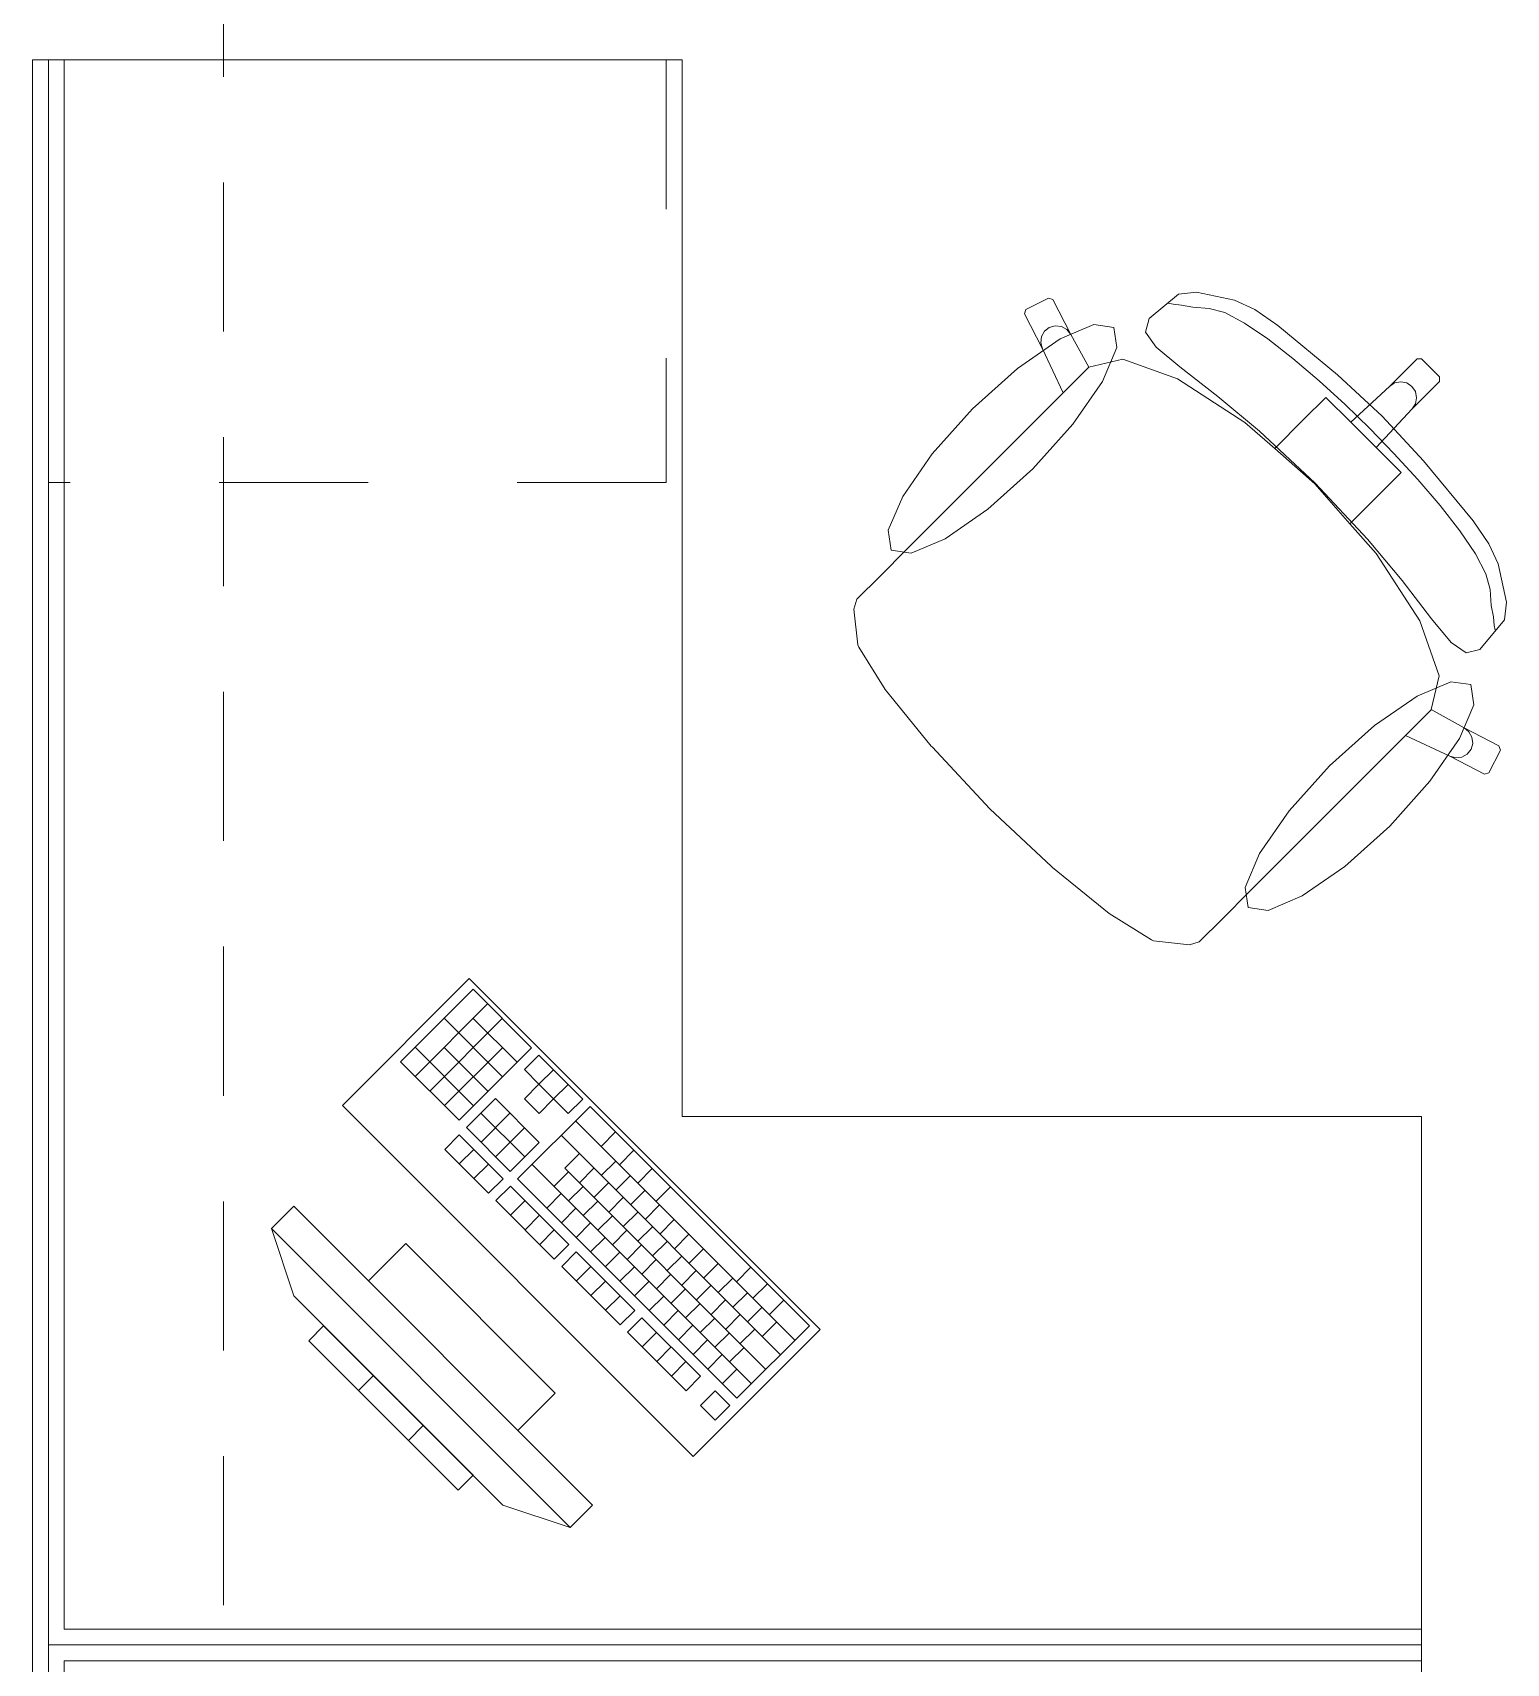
# Model space of a CAD drawing. Header units: inches. Extents: x -38 to 5698, y -33 to 92.
# Drawn here: x 215.389 to 216.785, y 34.967 to 36.511 of the extents above; entities that cross this region are included whole.
import ezdxf

# ---------------------------------------------------------------- set-up
doc = ezdxf.new("R2010")
doc.units = ezdxf.units.IN
doc.header["$MEASUREMENT"] = 0
doc.linetypes.add('Hidden Line', pattern=[0.195611, 0.141111, -0.0545])
doc.linetypes.add('Rayas', pattern=[0.282222, 0.141111, -0.141111])
doc.layers.add('08 _ STR _ EXT _ 09 Vigas', color=7, linetype='Continuous')
doc.layers.add('Interior - Mobiliario', color=7, linetype='Continuous')

msp = doc.modelspace()

# ---------------------------------------------------------------- linework, layer by layer
at = {"layer": '08 _ STR _ EXT _ 09 Vigas', "color": 251, "linetype": 'Hidden Line', "lineweight": 13}
msp.add_line((215.57, 30.2), (215.57, 39.4), dxfattribs=at)
at = {"layer": 'Interior - Mobiliario', "color": 175, "linetype": 'Continuous', "lineweight": 13}
for p, q in [((215.3891, 36.4847), (215.4191, 36.4847)), ((215.3891, 34.9997), (215.3891, 36.4847)), ((215.4191, 36.4847), (215.4191, 34.9997)), ((216.3296, 36.2486), (216.3509, 36.2594)), ((216.3509, 36.2594), (216.355, 36.258)), ((216.355, 36.258), (216.372, 36.2249)), ((216.4463, 36.24), (216.4742, 36.2632)), ((216.4689, 36.2536), (216.4644, 36.2544)), ((216.4742, 36.2632), (216.491, 36.2651)), ((216.491, 36.2651), (216.5271, 36.2573)), ((216.5271, 36.2573), (216.5463, 36.2484)), ((216.3283, 36.2445), (216.3296, 36.2486)), ((216.3452, 36.2114), (216.3283, 36.2445)), ((216.4429, 36.2271), (216.4463, 36.24)), ((216.477, 36.2528), (216.4689, 36.2536)), ((216.4877, 36.2508), (216.477, 36.2528)), ((216.5031, 36.2496), (216.4877, 36.2508)), ((216.5179, 36.2457), (216.5031, 36.2496)), ((216.5367, 36.2357), (216.5179, 36.2457)), ((216.5463, 36.2484), (216.568, 36.2335)), ((216.3443, 36.2229), (216.3471, 36.228)), ((216.3471, 36.228), (216.3517, 36.2316)), ((216.3517, 36.2316), (216.3574, 36.2332)), ((216.3574, 36.2332), (216.3632, 36.2324)), ((216.3632, 36.2324), (216.3683, 36.2296)), ((216.3683, 36.2296), (216.372, 36.2249)), ((216.372, 36.2249), (216.3893, 36.1939)), ((216.453, 36.2128), (216.4429, 36.2271)), ((216.5585, 36.2209), (216.5367, 36.2357)), ((216.568, 36.2335), (216.6247, 36.1866)), ((216.3436, 36.2171), (216.3443, 36.2229)), ((216.3452, 36.2114), (216.3436, 36.2171)), ((216.3648, 36.1697), (216.3452, 36.2114)), ((216.4752, 36.1942), (216.453, 36.2128)), ((216.5824, 36.2023), (216.5585, 36.2209)), ((216.3891, 36.1939), (216.3648, 36.1697)), ((216.3891, 36.1939), (216.3893, 36.1939)), ((216.3893, 36.1939), (216.4212, 36.2014)), ((216.4212, 36.2014), (216.4732, 36.183)), ((216.5114, 36.1663), (216.4752, 36.1942)), ((216.6071, 36.1811), (216.5824, 36.2023)), ((216.6738, 36.1758), (216.6999, 36.2019)), ((216.6999, 36.2019), (216.7042, 36.2019)), ((216.7042, 36.2019), (216.7127, 36.1933)), ((216.7213, 36.1848), (216.7127, 36.1933)), ((216.4732, 36.183), (216.537, 36.1417)), ((216.6317, 36.1586), (216.6071, 36.1811)), ((216.6247, 36.1866), (216.6669, 36.1475)), ((216.6738, 36.1758), (216.6787, 36.179)), ((216.6787, 36.179), (216.6845, 36.1801)), ((216.6845, 36.1801), (216.6902, 36.179)), ((216.6902, 36.179), (216.6951, 36.1757)), ((216.6952, 36.1544), (216.7213, 36.1805)), ((216.7213, 36.1805), (216.7213, 36.1848)), ((216.217, 36.0218), (216.3648, 36.1697)), ((216.5507, 36.1335), (216.5114, 36.1663)), ((216.5925, 36.1443), (216.6137, 36.1654)), ((216.6137, 36.1654), (216.6373, 36.1418)), ((216.6373, 36.1418), (216.6738, 36.1758)), ((216.6984, 36.1708), (216.6951, 36.1757)), ((216.6995, 36.165), (216.6984, 36.1708)), ((216.6984, 36.1593), (216.6995, 36.165)), ((216.6552, 36.1358), (216.6317, 36.1586)), ((216.6612, 36.1179), (216.6952, 36.1544)), ((216.706, 36.1053), (216.6669, 36.1475)), ((216.6952, 36.1544), (216.6984, 36.1593)), ((216.537, 36.1417), (216.5652, 36.1169)), ((216.6035, 36.0841), (216.5507, 36.1335)), ((216.5652, 36.1169), (216.5925, 36.1443)), ((216.6373, 36.1418), (216.6493, 36.1299)), ((216.6552, 36.1358), (216.678, 36.1123)), ((216.5652, 36.1169), (216.603, 36.0836)), ((216.6612, 36.1179), (216.6493, 36.1299)), ((216.6848, 36.0943), (216.6612, 36.1179)), ((216.678, 36.1123), (216.7006, 36.0877)), ((216.7529, 36.0486), (216.706, 36.1053)), ((216.6035, 36.0841), (216.6529, 36.0313)), ((216.6637, 36.0731), (216.6848, 36.0943)), ((216.7006, 36.0877), (216.7217, 36.0629)), ((216.6363, 36.0457), (216.603, 36.0836)), ((216.6363, 36.0457), (216.6637, 36.0731)), ((216.7217, 36.0629), (216.7403, 36.0391)), ((216.6611, 36.0176), (216.6363, 36.0457)), ((216.7403, 36.0391), (216.7552, 36.0173)), ((216.7678, 36.0269), (216.7529, 36.0486)), ((216.6529, 36.0313), (216.6857, 35.992)), ((216.7768, 36.0077), (216.7678, 36.0269)), ((216.1915, 35.9963), (216.217, 36.0218)), ((216.7025, 35.9538), (216.6611, 36.0176)), ((216.7552, 36.0173), (216.7651, 35.9985)), ((216.7845, 35.9716), (216.7768, 36.0077)), ((216.1695, 35.9743), (216.1915, 35.9963)), ((216.6857, 35.992), (216.7136, 35.9558)), ((216.7651, 35.9985), (216.769, 35.9837)), ((216.769, 35.9837), (216.7702, 35.9683)), ((216.1666, 35.965), (216.1695, 35.9743)), ((216.1706, 35.9311), (216.1666, 35.965)), ((216.7702, 35.9683), (216.7722, 35.9576)), ((216.7826, 35.9548), (216.7845, 35.9716)), ((216.7208, 35.9018), (216.7025, 35.9538)), ((216.7136, 35.9558), (216.7322, 35.9335)), ((216.7594, 35.9269), (216.7826, 35.9548)), ((216.7722, 35.9576), (216.773, 35.9495)), ((216.773, 35.9495), (216.7738, 35.945)), ((216.1715, 35.929), (216.1706, 35.9311)), ((216.7322, 35.9335), (216.7465, 35.9235)), ((216.1964, 35.889), (216.1715, 35.929)), ((216.7465, 35.9235), (216.7594, 35.9269)), ((216.7133, 35.8699), (216.7208, 35.9018)), ((216.24, 35.8353), (216.1964, 35.889)), ((216.7133, 35.8696), (216.6891, 35.8454)), ((216.7133, 35.8696), (216.7133, 35.8699)), ((216.7444, 35.8525), (216.7133, 35.8699)), ((216.749, 35.8489), (216.7444, 35.8525)), ((216.7775, 35.8356), (216.7444, 35.8525)), ((216.5412, 35.6976), (216.6891, 35.8454)), ((216.6891, 35.8454), (216.7308, 35.8258)), ((216.7519, 35.8438), (216.749, 35.8489)), ((216.751, 35.8323), (216.7526, 35.8379)), ((216.7526, 35.8379), (216.7519, 35.8438)), ((216.2407, 35.8345), (216.24, 35.8353)), ((216.2955, 35.7761), (216.2407, 35.8345)), ((216.7308, 35.8258), (216.7365, 35.8242)), ((216.7308, 35.8258), (216.7639, 35.8089)), ((216.7365, 35.8242), (216.7423, 35.8249)), ((216.7423, 35.8249), (216.7474, 35.8277)), ((216.7474, 35.8277), (216.751, 35.8323)), ((216.768, 35.8101), (216.7788, 35.8315)), ((216.7788, 35.8315), (216.7775, 35.8356)), ((216.7639, 35.8089), (216.768, 35.8101)), ((216.2955, 35.7761), (216.3539, 35.7213)), ((216.3539, 35.7213), (216.3547, 35.7206)), ((216.3547, 35.7206), (216.4084, 35.677)), ((216.5157, 35.672), (216.5412, 35.6976)), ((216.4084, 35.677), (216.4484, 35.6521)), ((216.4937, 35.6501), (216.5157, 35.672)), ((216.4484, 35.6521), (216.4505, 35.6512)), ((216.4505, 35.6512), (216.4845, 35.6472)), ((216.4845, 35.6472), (216.4937, 35.6501)), ((215.8061, 35.6052), (215.7375, 35.5366)), ((215.8199, 35.5913), (215.7514, 35.5228)), ((215.8615, 35.5498), (215.8061, 35.6052)), ((215.8338, 35.5775), (215.7652, 35.5089)), ((215.8341, 35.5224), (215.7787, 35.5778)), ((215.8478, 35.5361), (215.8062, 35.5776)), ((215.8066, 35.4949), (215.7512, 35.5503)), ((215.8203, 35.5086), (215.7788, 35.5502)), ((215.8339, 35.5499), (215.7791, 35.4951)), ((215.7929, 35.4812), (215.8615, 35.5498)), ((215.7375, 35.5366), (215.7929, 35.4812)), ((215.8684, 35.5429), (215.8547, 35.5292)), ((215.8547, 35.5292), (215.8685, 35.5153)), ((215.91, 35.5013), (215.8684, 35.5429)), ((215.8823, 35.529), (215.8685, 35.5153)), ((215.8685, 35.5153), (215.8548, 35.5016)), ((215.8824, 35.5015), (215.8685, 35.5153)), ((215.8961, 35.5152), (215.8824, 35.5015)), ((215.8273, 35.5017), (215.7998, 35.4743)), ((215.8688, 35.4602), (215.8273, 35.5017)), ((215.8548, 35.5016), (215.8687, 35.4877)), ((215.8687, 35.4877), (215.8824, 35.5015)), ((215.8824, 35.5015), (215.8962, 35.4876)), ((215.8962, 35.4876), (215.91, 35.5013)), ((215.8551, 35.4465), (215.8136, 35.488)), ((215.8411, 35.4879), (215.8137, 35.4604)), ((215.9169, 35.4944), (215.8483, 35.4258)), ((216.1246, 35.2867), (215.9169, 35.4944)), ((215.793, 35.4674), (215.7793, 35.4537)), ((215.8345, 35.4259), (215.793, 35.4674)), ((215.7998, 35.4743), (215.8414, 35.4328)), ((215.855, 35.474), (215.8275, 35.4466)), ((216.0972, 35.2593), (215.8895, 35.467)), ((216.1109, 35.273), (215.9032, 35.4807)), ((215.9411, 35.4702), (215.9274, 35.4565)), ((215.7793, 35.4537), (215.8208, 35.4122)), ((215.8068, 35.4536), (215.7931, 35.4399)), ((215.8414, 35.4328), (215.8688, 35.4602)), ((215.9584, 35.4529), (215.9447, 35.4391)), ((215.8207, 35.4397), (215.807, 35.426)), ((216.0697, 35.2318), (215.862, 35.4395)), ((215.9068, 35.4497), (215.893, 35.4359)), ((216.0835, 35.2455), (215.893, 35.4359)), ((215.9206, 35.4358), (215.9069, 35.4221)), ((215.9412, 35.4426), (215.9275, 35.4289)), ((215.8208, 35.4122), (215.8345, 35.4259)), ((215.8483, 35.4258), (216.056, 35.2181)), ((215.8965, 35.4325), (215.8828, 35.4188)), ((215.9345, 35.422), (215.9207, 35.4083)), ((215.9551, 35.4288), (215.9414, 35.415)), ((215.9757, 35.4355), (215.962, 35.4218)), ((215.8415, 35.419), (215.8277, 35.4053)), ((215.8277, 35.4053), (215.8831, 35.3499)), ((215.8968, 35.3636), (215.8415, 35.419)), ((215.8553, 35.4051), (215.8416, 35.3914)), ((215.8897, 35.4118), (215.876, 35.3981)), ((215.9104, 35.4186), (215.8966, 35.4049)), ((215.9483, 35.4081), (215.9346, 35.3944)), ((215.9689, 35.4149), (215.9552, 35.4012)), ((215.993, 35.4182), (215.9793, 35.4045)), ((215.6364, 35.3999), (215.6152, 35.3787)), ((215.9193, 35.117), (215.6364, 35.3999)), ((215.8691, 35.3913), (215.8554, 35.3776)), ((215.9036, 35.398), (215.8899, 35.3843)), ((215.9242, 35.4048), (215.9105, 35.3911)), ((215.9381, 35.3909), (215.9243, 35.3772)), ((215.9622, 35.3943), (215.9484, 35.3806)), ((215.9828, 35.4011), (215.9691, 35.3873)), ((215.6152, 35.3787), (215.8981, 35.0958)), ((215.6152, 35.3787), (215.6364, 35.315)), ((215.883, 35.3774), (215.8693, 35.3637)), ((215.9174, 35.3842), (215.9037, 35.3704)), ((215.9519, 35.3771), (215.9382, 35.3634)), ((215.976, 35.3804), (215.9623, 35.3667)), ((215.9966, 35.3872), (215.9829, 35.3735)), ((215.7425, 35.3645), (215.7071, 35.3292)), ((215.8839, 35.2231), (215.7425, 35.3645)), ((215.8831, 35.3499), (215.8968, 35.3636)), ((215.9313, 35.3703), (215.9175, 35.3566)), ((215.9657, 35.3632), (215.952, 35.3495)), ((215.9898, 35.3666), (215.9761, 35.3529)), ((216.0105, 35.3734), (215.9968, 35.3597)), ((216.0243, 35.3595), (216.0106, 35.3458)), ((215.9038, 35.3567), (215.8901, 35.3429)), ((215.9592, 35.3013), (215.9038, 35.3567)), ((215.9451, 35.3565), (215.9314, 35.3427)), ((215.9796, 35.3494), (215.9659, 35.3357)), ((216.0037, 35.3527), (215.99, 35.339)), ((216.0382, 35.3457), (216.0245, 35.332)), ((215.7071, 35.3292), (215.8486, 35.1877)), ((215.8901, 35.3429), (215.9454, 35.2876)), ((215.9176, 35.3428), (215.9039, 35.3291)), ((215.9315, 35.329), (215.9177, 35.3153)), ((215.959, 35.3426), (215.9452, 35.3289)), ((215.9728, 35.3288), (215.9591, 35.3151)), ((215.9934, 35.3356), (215.9797, 35.3218)), ((216.0175, 35.3389), (216.0038, 35.3252)), ((216.052, 35.3318), (216.0383, 35.3181)), ((216.0692, 35.3421), (216.0555, 35.3284)), ((215.8344, 35.117), (215.6364, 35.315)), ((215.9453, 35.3151), (215.9316, 35.3014)), ((215.9867, 35.3149), (215.9729, 35.3012)), ((216.0073, 35.3217), (215.9936, 35.308)), ((216.0314, 35.325), (216.0177, 35.3113)), ((216.0659, 35.318), (216.0522, 35.3043)), ((216.0848, 35.3265), (216.0711, 35.3128)), ((215.9454, 35.2876), (215.9592, 35.3013)), ((216.0005, 35.3011), (215.9868, 35.2874)), ((216.0211, 35.3079), (216.0074, 35.2941)), ((216.0452, 35.3112), (216.0315, 35.2975)), ((216.0591, 35.2973), (216.0454, 35.2836)), ((216.0797, 35.3041), (216.066, 35.2904)), ((216.1004, 35.3109), (216.0866, 35.2972)), ((215.6647, 35.2867), (215.6506, 35.2726)), ((215.8061, 35.1453), (215.6647, 35.2867)), ((215.9661, 35.2943), (215.9524, 35.2806)), ((216.0215, 35.239), (215.9661, 35.2943)), ((216.0143, 35.2872), (216.0006, 35.2735)), ((216.035, 35.294), (216.0213, 35.2803)), ((216.056, 35.2181), (216.1246, 35.2867)), ((216.0729, 35.2835), (216.0592, 35.2698)), ((216.0936, 35.2903), (216.0799, 35.2766)), ((215.6506, 35.2726), (215.792, 35.1312)), ((215.9524, 35.2806), (216.0078, 35.2252)), ((215.9799, 35.2805), (215.9662, 35.2668)), ((215.9938, 35.2667), (215.9801, 35.2529)), ((216.0282, 35.2734), (216.0145, 35.2597)), ((216.0488, 35.2802), (216.0351, 35.2665)), ((216.0627, 35.2663), (216.049, 35.2526)), ((216.0076, 35.2528), (215.9939, 35.2391)), ((216.042, 35.2595), (216.0283, 35.2458)), ((215.7119, 35.2396), (215.6977, 35.2254)), ((216.0078, 35.2252), (216.0215, 35.239)), ((216.0559, 35.2457), (216.0422, 35.232)), ((215.8486, 35.1877), (215.8839, 35.2231)), ((216.0353, 35.2251), (216.0216, 35.2114)), ((216.0492, 35.2113), (216.0353, 35.2251)), ((216.0216, 35.2114), (216.0355, 35.1975)), ((216.0355, 35.1975), (216.0492, 35.2113)), ((215.759, 35.1924), (215.7449, 35.1783)), ((215.792, 35.1312), (215.8061, 35.1453)), ((215.8981, 35.0958), (215.8344, 35.117)), ((215.8981, 35.0958), (215.9193, 35.117)), ((215.3891, 34.9697), (215.3891, 34.9997)), ((215.4191, 34.9997), (216.7041, 34.9997)), ((216.7041, 34.9997), (216.7041, 34.9697)), ((215.3891, 33.4847), (215.3891, 34.9697)), ((215.4191, 34.9697), (215.4191, 33.4847)), ((216.7041, 34.9697), (215.4191, 34.9697))]:
    msp.add_line(p, q, dxfattribs=at)
at = {"layer": 'Interior - Mobiliario', "color": 175, "linetype": 'Rayas', "lineweight": 13}
for p, q in [((215.9891, 36.4847), (215.9891, 36.0847)), ((215.9891, 36.0847), (215.4041, 36.0847))]:
    msp.add_line(p, q, dxfattribs=at)
at = {"layer": 'Interior - Mobiliario', "color": 175, "linetype": 'Continuous', "lineweight": 13, "flags": 128}
for points in [[(215.4041, 34.9847), (215.4041, 36.4847), (216.0041, 36.4847), (216.0041, 35.4847), (216.7041, 35.4847), (216.7041, 34.9847)], [(216.279, 36.1546), (216.3215, 36.1927), (216.3619, 36.2207), (216.394, 36.2343), (216.4129, 36.2315), (216.4157, 36.2126), (216.4021, 36.1805), (216.3741, 36.1401), (216.336, 36.0976), (216.2935, 36.0595), (216.2531, 36.0315), (216.2211, 36.0179), (216.2021, 36.0207), (216.1993, 36.0396), (216.2129, 36.0717), (216.2409, 36.1121)], [(216.674, 35.7596), (216.7121, 35.8021), (216.7401, 35.8425), (216.7538, 35.8745), (216.7509, 35.8935), (216.732, 35.8963), (216.6999, 35.8827), (216.6595, 35.8547), (216.617, 35.8166), (216.5789, 35.7741), (216.5509, 35.7337), (216.5373, 35.7016), (216.5401, 35.6827), (216.5591, 35.6799), (216.5911, 35.6935), (216.6315, 35.7215)], [(216.0147, 35.163), (216.1349, 35.2832), (215.8026, 35.6155), (215.6824, 35.4953)], [(215.4041, 34.9847), (215.4041, 33.4847), (216.0041, 33.4847), (216.0041, 34.4847), (216.7041, 34.4847), (216.7041, 34.9847)]]:
    msp.add_lwpolyline(points, close=True, dxfattribs=at)

doc.saveas('drawing.dxf')
